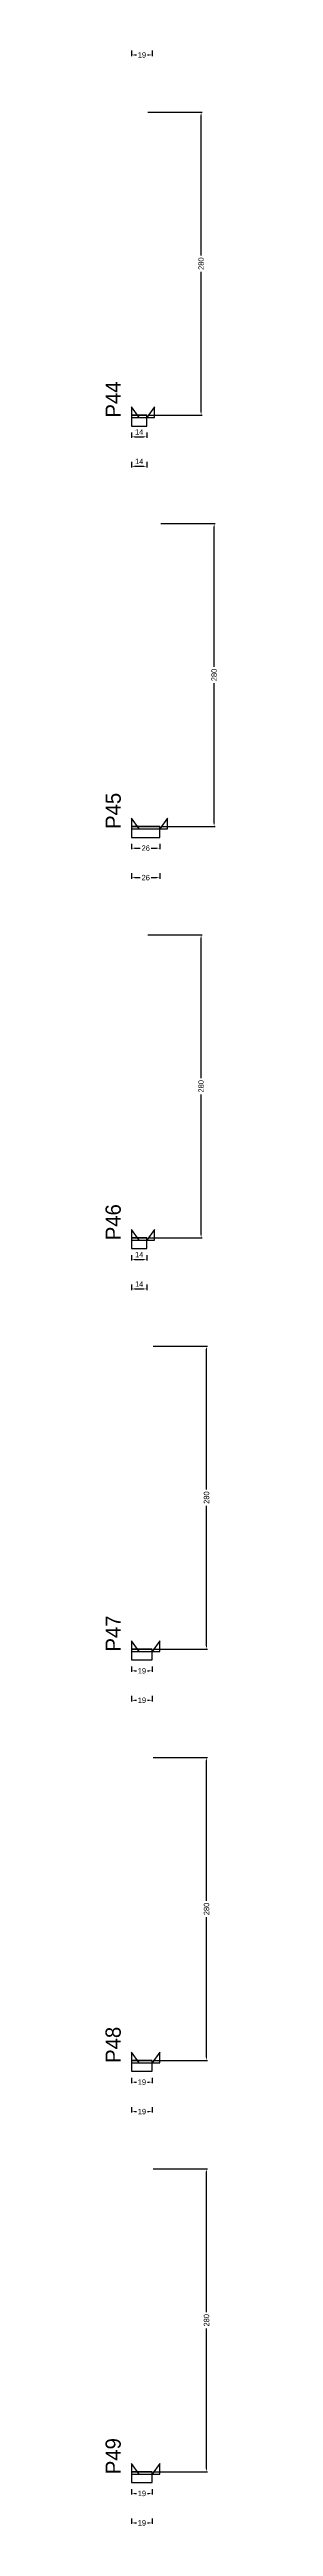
# Model space of a CAD drawing. Header units: centimetres. Extents: x -10500 to 4105, y -36866 to 295.
# Drawn here: x 3976 to 4079, y -18288 to -16000 of the extents above; entities that cross this region are included whole.
import ezdxf

# ---------------------------------------------------------------- set-up
doc = ezdxf.new("R2010")
doc.units = ezdxf.units.CM
for name, color, linetype in [('NOMENCLATURA', 7, 'Continuous'), ('SARR_2.2x10', 60, 'Continuous'), ('SARR_2.2x7', 40, 'Continuous')]:
    doc.layers.add(name, color=color, linetype=linetype)
doc.dimstyles.new('PAINEL-NOVA', dxfattribs={"dimtxt": 5, "dimasz": 3, "dimexe": 1, "dimexo": 1, "dimgap": 1, "dimtad": 1, "dimcen": 2.5, "dimazin": 3, "dimtfac": 1, "dimtmove": 0, "dimatfit": 3})

# ---------------------------------------------------------------- blocks, each defined once
blk = doc.blocks.new('_CLOSEDFILLED')
at = {"color": 0, "linetype": 'BYBLOCK'}
blk.add_solid([(-1, 0.16), (0, 0), (-1, -0.16)], dxfattribs=at)
blk = doc.blocks.new('*D1118')
for p, q in [((4000, -16001), (4000, -16006)), ((4003, -16005), (4004.5, -16005)), ((4014.5, -16005), (4016, -16005)), ((4019, -16001), (4019, -16006))]:
    blk.add_line(p, q)
at = {"layer": 'Defpoints'}
for p in [(4000, -16000), (4000, -16005), (4019, -16000)]:
    blk.add_point(p, dxfattribs=at)
at = {"layer": 'SARR_2.2x10', "xscale": 3, "yscale": 3, "rotation": 180}
blk.add_blockref('_CLOSEDFILLED', (4000, -16005), dxfattribs=at)
at = {"layer": 'SARR_2.2x10', "xscale": 3, "yscale": 3}
blk.add_blockref('_CLOSEDFILLED', (4019, -16005), dxfattribs=at)
at = {"layer": 'SARR_2.2x10', "insert": (4009.5, -16005), "char_height": 5, "attachment_point": 5}
blk.add_mtext('19', dxfattribs=at)
blk = doc.blocks.new('*D1139')
for p, q in [((4000, -16353.8), (4000, -16358.8)), ((4003, -16357.8), (4011, -16357.8)), ((4014, -16353.8), (4014, -16358.8))]:
    blk.add_line(p, q)
at = {"layer": 'Defpoints'}
for p in [(4000, -16352.8), (4000, -16357.8), (4014, -16352.8)]:
    blk.add_point(p, dxfattribs=at)
at = {"layer": 'SARR_2.2x10', "xscale": 3, "yscale": 3, "rotation": 180}
blk.add_blockref('_CLOSEDFILLED', (4000, -16357.8), dxfattribs=at)
at = {"layer": 'SARR_2.2x10', "xscale": 3, "yscale": 3}
blk.add_blockref('_CLOSEDFILLED', (4014, -16357.8), dxfattribs=at)
at = {"layer": 'SARR_2.2x10', "insert": (4007, -16353.3), "char_height": 5, "attachment_point": 5}
blk.add_mtext('14', dxfattribs=at)
blk = doc.blocks.new('*D1140')
for p, q in [((4015, -16057.8), (4065, -16057.8)), ((4064, -16190.3), (4064, -16060.8)), ((4064, -16334.8), (4064, -16205.3)), ((4015, -16337.8), (4065, -16337.8))]:
    blk.add_line(p, q)
at = {"layer": 'Defpoints'}
for p in [(4014, -16057.8), (4014, -16337.8), (4064, -16337.8)]:
    blk.add_point(p, dxfattribs=at)
at = {"layer": 'SARR_2.2x10', "xscale": 3, "yscale": 3}
for p, rotation in [((4064, -16057.8), 90), ((4064, -16337.8), 270)]:
    blk.add_blockref('_CLOSEDFILLED', p, dxfattribs=dict(at, rotation=rotation))
at = {"layer": 'SARR_2.2x10', "insert": (4064, -16197.8), "char_height": 5, "attachment_point": 5, "rotation": 90}
blk.add_mtext('280', dxfattribs=at)
blk = doc.blocks.new('*D1141')
for p, q in [((4015, -16057.8), (4065, -16057.8)), ((4064, -16190.3), (4064, -16060.8)), ((4064, -16334.8), (4064, -16205.3)), ((4015, -16337.8), (4065, -16337.8))]:
    blk.add_line(p, q)
at = {"layer": 'Defpoints'}
for p in [(4014, -16057.8), (4014, -16337.8), (4064, -16337.8)]:
    blk.add_point(p, dxfattribs=at)
at = {"layer": 'SARR_2.2x10', "xscale": 3, "yscale": 3}
for p, rotation in [((4064, -16057.8), 90), ((4064, -16337.8), 270)]:
    blk.add_blockref('_CLOSEDFILLED', p, dxfattribs=dict(at, rotation=rotation))
at = {"layer": 'SARR_2.2x10', "insert": (4064, -16197.8), "char_height": 5, "attachment_point": 5, "rotation": 90}
blk.add_mtext('280', dxfattribs=at)
blk = doc.blocks.new('*D1142')
for p, q in [((4015, -16057.8), (4065, -16057.8)), ((4064, -16190.3), (4064, -16060.8)), ((4064, -16334.8), (4064, -16205.3)), ((4015, -16337.8), (4065, -16337.8))]:
    blk.add_line(p, q)
at = {"layer": 'Defpoints'}
for p in [(4014, -16057.8), (4014, -16337.8), (4064, -16337.8)]:
    blk.add_point(p, dxfattribs=at)
at = {"layer": 'SARR_2.2x10', "xscale": 3, "yscale": 3}
for p, rotation in [((4064, -16057.8), 90), ((4064, -16337.8), 270)]:
    blk.add_blockref('_CLOSEDFILLED', p, dxfattribs=dict(at, rotation=rotation))
at = {"layer": 'SARR_2.2x10', "insert": (4064, -16197.8), "char_height": 5, "attachment_point": 5, "rotation": 90}
blk.add_mtext('280', dxfattribs=at)
blk = doc.blocks.new('*D1143')
for p, q in [((4015, -16057.8), (4065, -16057.8)), ((4064, -16190.3), (4064, -16060.8)), ((4064, -16334.8), (4064, -16205.3)), ((4015, -16337.8), (4065, -16337.8))]:
    blk.add_line(p, q)
at = {"layer": 'Defpoints'}
for p in [(4014, -16057.8), (4014, -16337.8), (4064, -16337.8)]:
    blk.add_point(p, dxfattribs=at)
at = {"layer": 'SARR_2.2x10', "xscale": 3, "yscale": 3}
for p, rotation in [((4064, -16057.8), 90), ((4064, -16337.8), 270)]:
    blk.add_blockref('_CLOSEDFILLED', p, dxfattribs=dict(at, rotation=rotation))
at = {"layer": 'SARR_2.2x10', "insert": (4064, -16197.8), "char_height": 5, "attachment_point": 5, "rotation": 90}
blk.add_mtext('280', dxfattribs=at)
blk = doc.blocks.new('*D1144')
for p, q in [((4000, -16381), (4000, -16386)), ((4014, -16381), (4014, -16386)), ((4003, -16385), (4011, -16385))]:
    blk.add_line(p, q)
at = {"layer": 'Defpoints'}
for p in [(4000, -16380), (4014, -16380), (4000, -16385)]:
    blk.add_point(p, dxfattribs=at)
at = {"layer": 'SARR_2.2x10', "xscale": 3, "yscale": 3, "rotation": 180}
blk.add_blockref('_CLOSEDFILLED', (4000, -16385), dxfattribs=at)
at = {"layer": 'SARR_2.2x10', "xscale": 3, "yscale": 3}
blk.add_blockref('_CLOSEDFILLED', (4014, -16385), dxfattribs=at)
at = {"layer": 'SARR_2.2x10', "insert": (4007, -16380.5), "char_height": 5, "attachment_point": 5}
blk.add_mtext('14', dxfattribs=at)
blk = doc.blocks.new('GRA-E')
at = {"layer": 'SARR_2.2x7'}
blk.add_lwpolyline([(0, 0), (7, 0), (0, 10)], close=True, dxfattribs=at)
blk = doc.blocks.new('GRA-D')
at = {"layer": 'SARR_2.2x7'}
blk.add_lwpolyline([(0, 0), (7, 0), (7, 10)], close=True, dxfattribs=at)
blk = doc.blocks.new('*D1165')
for p, q in [((4000, -16733.8), (4000, -16738.8)), ((4003, -16737.8), (4008, -16737.8)), ((4018, -16737.8), (4023, -16737.8)), ((4026, -16733.8), (4026, -16738.8))]:
    blk.add_line(p, q)
at = {"layer": 'Defpoints'}
for p in [(4000, -16732.8), (4000, -16737.8), (4026, -16732.8)]:
    blk.add_point(p, dxfattribs=at)
at = {"layer": 'SARR_2.2x10', "xscale": 3, "yscale": 3, "rotation": 180}
blk.add_blockref('_CLOSEDFILLED', (4000, -16737.8), dxfattribs=at)
at = {"layer": 'SARR_2.2x10', "xscale": 3, "yscale": 3}
blk.add_blockref('_CLOSEDFILLED', (4026, -16737.8), dxfattribs=at)
at = {"layer": 'SARR_2.2x10', "insert": (4013, -16737.8), "char_height": 5, "attachment_point": 5}
blk.add_mtext('26', dxfattribs=at)
blk = doc.blocks.new('*D1166')
for p, q in [((4027, -16437.8), (4077, -16437.8)), ((4076, -16570.3), (4076, -16440.8)), ((4076, -16714.8), (4076, -16585.3)), ((4027, -16717.8), (4077, -16717.8))]:
    blk.add_line(p, q)
at = {"layer": 'Defpoints'}
for p in [(4026, -16437.8), (4026, -16717.8), (4076, -16717.8)]:
    blk.add_point(p, dxfattribs=at)
at = {"layer": 'SARR_2.2x10', "xscale": 3, "yscale": 3}
for p, rotation in [((4076, -16437.8), 90), ((4076, -16717.8), 270)]:
    blk.add_blockref('_CLOSEDFILLED', p, dxfattribs=dict(at, rotation=rotation))
at = {"layer": 'SARR_2.2x10', "insert": (4076, -16577.8), "char_height": 5, "attachment_point": 5, "rotation": 90}
blk.add_mtext('280', dxfattribs=at)
blk = doc.blocks.new('*D1167')
for p, q in [((4027, -16437.8), (4077, -16437.8)), ((4076, -16570.3), (4076, -16440.8)), ((4076, -16714.8), (4076, -16585.3)), ((4027, -16717.8), (4077, -16717.8))]:
    blk.add_line(p, q)
at = {"layer": 'Defpoints'}
for p in [(4026, -16437.8), (4026, -16717.8), (4076, -16717.8)]:
    blk.add_point(p, dxfattribs=at)
at = {"layer": 'SARR_2.2x10', "xscale": 3, "yscale": 3}
for p, rotation in [((4076, -16437.8), 90), ((4076, -16717.8), 270)]:
    blk.add_blockref('_CLOSEDFILLED', p, dxfattribs=dict(at, rotation=rotation))
at = {"layer": 'SARR_2.2x10', "insert": (4076, -16577.8), "char_height": 5, "attachment_point": 5, "rotation": 90}
blk.add_mtext('280', dxfattribs=at)
blk = doc.blocks.new('*D1168')
for p, q in [((4027, -16437.8), (4077, -16437.8)), ((4076, -16570.3), (4076, -16440.8)), ((4076, -16714.8), (4076, -16585.3)), ((4027, -16717.8), (4077, -16717.8))]:
    blk.add_line(p, q)
at = {"layer": 'Defpoints'}
for p in [(4026, -16437.8), (4026, -16717.8), (4076, -16717.8)]:
    blk.add_point(p, dxfattribs=at)
at = {"layer": 'SARR_2.2x10', "xscale": 3, "yscale": 3}
for p, rotation in [((4076, -16437.8), 90), ((4076, -16717.8), 270)]:
    blk.add_blockref('_CLOSEDFILLED', p, dxfattribs=dict(at, rotation=rotation))
at = {"layer": 'SARR_2.2x10', "insert": (4076, -16577.8), "char_height": 5, "attachment_point": 5, "rotation": 90}
blk.add_mtext('280', dxfattribs=at)
blk = doc.blocks.new('*D1169')
for p, q in [((4027, -16437.8), (4077, -16437.8)), ((4076, -16570.3), (4076, -16440.8)), ((4076, -16714.8), (4076, -16585.3)), ((4027, -16717.8), (4077, -16717.8))]:
    blk.add_line(p, q)
at = {"layer": 'Defpoints'}
for p in [(4026, -16437.8), (4026, -16717.8), (4076, -16717.8)]:
    blk.add_point(p, dxfattribs=at)
at = {"layer": 'SARR_2.2x10', "xscale": 3, "yscale": 3}
for p, rotation in [((4076, -16437.8), 90), ((4076, -16717.8), 270)]:
    blk.add_blockref('_CLOSEDFILLED', p, dxfattribs=dict(at, rotation=rotation))
at = {"layer": 'SARR_2.2x10', "insert": (4076, -16577.8), "char_height": 5, "attachment_point": 5, "rotation": 90}
blk.add_mtext('280', dxfattribs=at)
blk = doc.blocks.new('*D1170')
for p, q in [((4000, -16761), (4000, -16766)), ((4003, -16765), (4008, -16765)), ((4018, -16765), (4023, -16765)), ((4026, -16761), (4026, -16766))]:
    blk.add_line(p, q)
at = {"layer": 'Defpoints'}
for p in [(4000, -16760), (4000, -16765), (4026, -16760)]:
    blk.add_point(p, dxfattribs=at)
at = {"layer": 'SARR_2.2x10', "xscale": 3, "yscale": 3, "rotation": 180}
blk.add_blockref('_CLOSEDFILLED', (4000, -16765), dxfattribs=at)
at = {"layer": 'SARR_2.2x10', "xscale": 3, "yscale": 3}
blk.add_blockref('_CLOSEDFILLED', (4026, -16765), dxfattribs=at)
at = {"layer": 'SARR_2.2x10', "insert": (4013, -16765), "char_height": 5, "attachment_point": 5}
blk.add_mtext('26', dxfattribs=at)
blk = doc.blocks.new('*D1191')
for p, q in [((4000, -17113.8), (4000, -17118.8)), ((4014, -17113.8), (4014, -17118.8)), ((4003, -17117.8), (4011, -17117.8))]:
    blk.add_line(p, q)
at = {"layer": 'Defpoints'}
for p in [(4000, -17112.8), (4014, -17112.8), (4000, -17117.8)]:
    blk.add_point(p, dxfattribs=at)
at = {"layer": 'SARR_2.2x10', "xscale": 3, "yscale": 3, "rotation": 180}
blk.add_blockref('_CLOSEDFILLED', (4000, -17117.8), dxfattribs=at)
at = {"layer": 'SARR_2.2x10', "xscale": 3, "yscale": 3}
blk.add_blockref('_CLOSEDFILLED', (4014, -17117.8), dxfattribs=at)
at = {"layer": 'SARR_2.2x10', "insert": (4007, -17113.3), "char_height": 5, "attachment_point": 5}
blk.add_mtext('14', dxfattribs=at)
blk = doc.blocks.new('*D1192')
for p, q in [((4015, -16817.8), (4065, -16817.8)), ((4064, -16950.3), (4064, -16820.8)), ((4064, -17094.8), (4064, -16965.3)), ((4015, -17097.8), (4065, -17097.8))]:
    blk.add_line(p, q)
at = {"layer": 'Defpoints'}
for p in [(4014, -16817.8), (4014, -17097.8), (4064, -17097.8)]:
    blk.add_point(p, dxfattribs=at)
at = {"layer": 'SARR_2.2x10', "xscale": 3, "yscale": 3}
for p, rotation in [((4064, -16817.8), 90), ((4064, -17097.8), 270)]:
    blk.add_blockref('_CLOSEDFILLED', p, dxfattribs=dict(at, rotation=rotation))
at = {"layer": 'SARR_2.2x10', "insert": (4064, -16957.8), "char_height": 5, "attachment_point": 5, "rotation": 90}
blk.add_mtext('280', dxfattribs=at)
blk = doc.blocks.new('*D1193')
for p, q in [((4015, -16817.8), (4065, -16817.8)), ((4064, -16950.3), (4064, -16820.8)), ((4064, -17094.8), (4064, -16965.3)), ((4015, -17097.8), (4065, -17097.8))]:
    blk.add_line(p, q)
at = {"layer": 'Defpoints'}
for p in [(4014, -16817.8), (4014, -17097.8), (4064, -17097.8)]:
    blk.add_point(p, dxfattribs=at)
at = {"layer": 'SARR_2.2x10', "xscale": 3, "yscale": 3}
for p, rotation in [((4064, -16817.8), 90), ((4064, -17097.8), 270)]:
    blk.add_blockref('_CLOSEDFILLED', p, dxfattribs=dict(at, rotation=rotation))
at = {"layer": 'SARR_2.2x10', "insert": (4064, -16957.8), "char_height": 5, "attachment_point": 5, "rotation": 90}
blk.add_mtext('280', dxfattribs=at)
blk = doc.blocks.new('*D1194')
for p, q in [((4015, -16817.8), (4065, -16817.8)), ((4064, -16950.3), (4064, -16820.8)), ((4064, -17094.8), (4064, -16965.3)), ((4015, -17097.8), (4065, -17097.8))]:
    blk.add_line(p, q)
at = {"layer": 'Defpoints'}
for p in [(4014, -16817.8), (4014, -17097.8), (4064, -17097.8)]:
    blk.add_point(p, dxfattribs=at)
at = {"layer": 'SARR_2.2x10', "xscale": 3, "yscale": 3}
for p, rotation in [((4064, -16817.8), 90), ((4064, -17097.8), 270)]:
    blk.add_blockref('_CLOSEDFILLED', p, dxfattribs=dict(at, rotation=rotation))
at = {"layer": 'SARR_2.2x10', "insert": (4064, -16957.8), "char_height": 5, "attachment_point": 5, "rotation": 90}
blk.add_mtext('280', dxfattribs=at)
blk = doc.blocks.new('*D1195')
for p, q in [((4015, -16817.8), (4065, -16817.8)), ((4064, -16950.3), (4064, -16820.8)), ((4064, -17094.8), (4064, -16965.3)), ((4015, -17097.8), (4065, -17097.8))]:
    blk.add_line(p, q)
at = {"layer": 'Defpoints'}
for p in [(4014, -16817.8), (4014, -17097.8), (4064, -17097.8)]:
    blk.add_point(p, dxfattribs=at)
at = {"layer": 'SARR_2.2x10', "xscale": 3, "yscale": 3}
for p, rotation in [((4064, -16817.8), 90), ((4064, -17097.8), 270)]:
    blk.add_blockref('_CLOSEDFILLED', p, dxfattribs=dict(at, rotation=rotation))
at = {"layer": 'SARR_2.2x10', "insert": (4064, -16957.8), "char_height": 5, "attachment_point": 5, "rotation": 90}
blk.add_mtext('280', dxfattribs=at)
blk = doc.blocks.new('*D1196')
for p, q in [((4000, -17141), (4000, -17146)), ((4003, -17145), (4011, -17145)), ((4014, -17141), (4014, -17146))]:
    blk.add_line(p, q)
at = {"layer": 'Defpoints'}
for p in [(4000, -17140), (4000, -17145), (4014, -17140)]:
    blk.add_point(p, dxfattribs=at)
at = {"layer": 'SARR_2.2x10', "xscale": 3, "yscale": 3, "rotation": 180}
blk.add_blockref('_CLOSEDFILLED', (4000, -17145), dxfattribs=at)
at = {"layer": 'SARR_2.2x10', "xscale": 3, "yscale": 3}
blk.add_blockref('_CLOSEDFILLED', (4014, -17145), dxfattribs=at)
at = {"layer": 'SARR_2.2x10', "insert": (4007, -17140.5), "char_height": 5, "attachment_point": 5}
blk.add_mtext('14', dxfattribs=at)
blk = doc.blocks.new('*D1217')
for p, q in [((4000, -17493.8), (4000, -17498.8)), ((4003, -17497.8), (4004.5, -17497.8)), ((4014.5, -17497.8), (4016, -17497.8)), ((4019, -17493.8), (4019, -17498.8))]:
    blk.add_line(p, q)
at = {"layer": 'Defpoints'}
for p in [(4000, -17492.8), (4000, -17497.8), (4019, -17492.8)]:
    blk.add_point(p, dxfattribs=at)
at = {"layer": 'SARR_2.2x10', "xscale": 3, "yscale": 3, "rotation": 180}
blk.add_blockref('_CLOSEDFILLED', (4000, -17497.8), dxfattribs=at)
at = {"layer": 'SARR_2.2x10', "xscale": 3, "yscale": 3}
blk.add_blockref('_CLOSEDFILLED', (4019, -17497.8), dxfattribs=at)
at = {"layer": 'SARR_2.2x10', "insert": (4009.5, -17497.8), "char_height": 5, "attachment_point": 5}
blk.add_mtext('19', dxfattribs=at)
blk = doc.blocks.new('*D1218')
for p, q in [((4020, -17197.8), (4070, -17197.8)), ((4069, -17330.3), (4069, -17200.8)), ((4069, -17474.8), (4069, -17345.3)), ((4020, -17477.8), (4070, -17477.8))]:
    blk.add_line(p, q)
at = {"layer": 'Defpoints'}
for p in [(4019, -17197.8), (4019, -17477.8), (4069, -17477.8)]:
    blk.add_point(p, dxfattribs=at)
at = {"layer": 'SARR_2.2x10', "xscale": 3, "yscale": 3}
for p, rotation in [((4069, -17197.8), 90), ((4069, -17477.8), 270)]:
    blk.add_blockref('_CLOSEDFILLED', p, dxfattribs=dict(at, rotation=rotation))
at = {"layer": 'SARR_2.2x10', "insert": (4069, -17337.8), "char_height": 5, "attachment_point": 5, "rotation": 90}
blk.add_mtext('280', dxfattribs=at)
blk = doc.blocks.new('*D1219')
for p, q in [((4020, -17197.8), (4070, -17197.8)), ((4069, -17330.3), (4069, -17200.8)), ((4069, -17474.8), (4069, -17345.3)), ((4020, -17477.8), (4070, -17477.8))]:
    blk.add_line(p, q)
at = {"layer": 'Defpoints'}
for p in [(4019, -17197.8), (4019, -17477.8), (4069, -17477.8)]:
    blk.add_point(p, dxfattribs=at)
at = {"layer": 'SARR_2.2x10', "xscale": 3, "yscale": 3}
for p, rotation in [((4069, -17197.8), 90), ((4069, -17477.8), 270)]:
    blk.add_blockref('_CLOSEDFILLED', p, dxfattribs=dict(at, rotation=rotation))
at = {"layer": 'SARR_2.2x10', "insert": (4069, -17337.8), "char_height": 5, "attachment_point": 5, "rotation": 90}
blk.add_mtext('280', dxfattribs=at)
blk = doc.blocks.new('*D1220')
for p, q in [((4020, -17197.8), (4070, -17197.8)), ((4069, -17330.3), (4069, -17200.8)), ((4069, -17474.8), (4069, -17345.3)), ((4020, -17477.8), (4070, -17477.8))]:
    blk.add_line(p, q)
at = {"layer": 'Defpoints'}
for p in [(4019, -17197.8), (4019, -17477.8), (4069, -17477.8)]:
    blk.add_point(p, dxfattribs=at)
at = {"layer": 'SARR_2.2x10', "xscale": 3, "yscale": 3}
for p, rotation in [((4069, -17197.8), 90), ((4069, -17477.8), 270)]:
    blk.add_blockref('_CLOSEDFILLED', p, dxfattribs=dict(at, rotation=rotation))
at = {"layer": 'SARR_2.2x10', "insert": (4069, -17337.8), "char_height": 5, "attachment_point": 5, "rotation": 90}
blk.add_mtext('280', dxfattribs=at)
blk = doc.blocks.new('*D1221')
for p, q in [((4020, -17197.8), (4070, -17197.8)), ((4069, -17330.3), (4069, -17200.8)), ((4069, -17474.8), (4069, -17345.3)), ((4020, -17477.8), (4070, -17477.8))]:
    blk.add_line(p, q)
at = {"layer": 'Defpoints'}
for p in [(4019, -17197.8), (4019, -17477.8), (4069, -17477.8)]:
    blk.add_point(p, dxfattribs=at)
at = {"layer": 'SARR_2.2x10', "xscale": 3, "yscale": 3}
for p, rotation in [((4069, -17197.8), 90), ((4069, -17477.8), 270)]:
    blk.add_blockref('_CLOSEDFILLED', p, dxfattribs=dict(at, rotation=rotation))
at = {"layer": 'SARR_2.2x10', "insert": (4069, -17337.8), "char_height": 5, "attachment_point": 5, "rotation": 90}
blk.add_mtext('280', dxfattribs=at)
blk = doc.blocks.new('*D1222')
for p, q in [((4000, -17521), (4000, -17526)), ((4003, -17525), (4004.5, -17525)), ((4014.5, -17525), (4016, -17525)), ((4019, -17521), (4019, -17526))]:
    blk.add_line(p, q)
at = {"layer": 'Defpoints'}
for p in [(4000, -17520), (4000, -17525), (4019, -17520)]:
    blk.add_point(p, dxfattribs=at)
at = {"layer": 'SARR_2.2x10', "xscale": 3, "yscale": 3, "rotation": 180}
blk.add_blockref('_CLOSEDFILLED', (4000, -17525), dxfattribs=at)
at = {"layer": 'SARR_2.2x10', "xscale": 3, "yscale": 3}
blk.add_blockref('_CLOSEDFILLED', (4019, -17525), dxfattribs=at)
at = {"layer": 'SARR_2.2x10', "insert": (4009.5, -17525), "char_height": 5, "attachment_point": 5}
blk.add_mtext('19', dxfattribs=at)
blk = doc.blocks.new('*D1243')
for p, q in [((4000, -17873.8), (4000, -17878.8)), ((4003, -17877.8), (4004.5, -17877.8)), ((4014.5, -17877.8), (4016, -17877.8)), ((4019, -17873.8), (4019, -17878.8))]:
    blk.add_line(p, q)
at = {"layer": 'Defpoints'}
for p in [(4000, -17872.8), (4000, -17877.8), (4019, -17872.8)]:
    blk.add_point(p, dxfattribs=at)
at = {"layer": 'SARR_2.2x10', "xscale": 3, "yscale": 3, "rotation": 180}
blk.add_blockref('_CLOSEDFILLED', (4000, -17877.8), dxfattribs=at)
at = {"layer": 'SARR_2.2x10', "xscale": 3, "yscale": 3}
blk.add_blockref('_CLOSEDFILLED', (4019, -17877.8), dxfattribs=at)
at = {"layer": 'SARR_2.2x10', "insert": (4009.5, -17877.8), "char_height": 5, "attachment_point": 5}
blk.add_mtext('19', dxfattribs=at)
blk = doc.blocks.new('*D1244')
for p, q in [((4020, -17577.8), (4070, -17577.8)), ((4069, -17710.3), (4069, -17580.8)), ((4069, -17854.8), (4069, -17725.3)), ((4020, -17857.8), (4070, -17857.8))]:
    blk.add_line(p, q)
at = {"layer": 'Defpoints'}
for p in [(4019, -17577.8), (4019, -17857.8), (4069, -17857.8)]:
    blk.add_point(p, dxfattribs=at)
at = {"layer": 'SARR_2.2x10', "xscale": 3, "yscale": 3}
for p, rotation in [((4069, -17577.8), 90), ((4069, -17857.8), 270)]:
    blk.add_blockref('_CLOSEDFILLED', p, dxfattribs=dict(at, rotation=rotation))
at = {"layer": 'SARR_2.2x10', "insert": (4069, -17717.8), "char_height": 5, "attachment_point": 5, "rotation": 90}
blk.add_mtext('280', dxfattribs=at)
blk = doc.blocks.new('*D1245')
for p, q in [((4020, -17577.8), (4070, -17577.8)), ((4069, -17710.3), (4069, -17580.8)), ((4069, -17854.8), (4069, -17725.3)), ((4020, -17857.8), (4070, -17857.8))]:
    blk.add_line(p, q)
at = {"layer": 'Defpoints'}
for p in [(4019, -17577.8), (4019, -17857.8), (4069, -17857.8)]:
    blk.add_point(p, dxfattribs=at)
at = {"layer": 'SARR_2.2x10', "xscale": 3, "yscale": 3}
for p, rotation in [((4069, -17577.8), 90), ((4069, -17857.8), 270)]:
    blk.add_blockref('_CLOSEDFILLED', p, dxfattribs=dict(at, rotation=rotation))
at = {"layer": 'SARR_2.2x10', "insert": (4069, -17717.8), "char_height": 5, "attachment_point": 5, "rotation": 90}
blk.add_mtext('280', dxfattribs=at)
blk = doc.blocks.new('*D1246')
for p, q in [((4020, -17577.8), (4070, -17577.8)), ((4069, -17710.3), (4069, -17580.8)), ((4069, -17854.8), (4069, -17725.3)), ((4020, -17857.8), (4070, -17857.8))]:
    blk.add_line(p, q)
at = {"layer": 'Defpoints'}
for p in [(4019, -17577.8), (4019, -17857.8), (4069, -17857.8)]:
    blk.add_point(p, dxfattribs=at)
at = {"layer": 'SARR_2.2x10', "xscale": 3, "yscale": 3}
for p, rotation in [((4069, -17577.8), 90), ((4069, -17857.8), 270)]:
    blk.add_blockref('_CLOSEDFILLED', p, dxfattribs=dict(at, rotation=rotation))
at = {"layer": 'SARR_2.2x10', "insert": (4069, -17717.8), "char_height": 5, "attachment_point": 5, "rotation": 90}
blk.add_mtext('280', dxfattribs=at)
blk = doc.blocks.new('*D1247')
for p, q in [((4020, -17577.8), (4070, -17577.8)), ((4069, -17710.3), (4069, -17580.8)), ((4069, -17854.8), (4069, -17725.3)), ((4020, -17857.8), (4070, -17857.8))]:
    blk.add_line(p, q)
at = {"layer": 'Defpoints'}
for p in [(4019, -17577.8), (4019, -17857.8), (4069, -17857.8)]:
    blk.add_point(p, dxfattribs=at)
at = {"layer": 'SARR_2.2x10', "xscale": 3, "yscale": 3}
for p, rotation in [((4069, -17577.8), 90), ((4069, -17857.8), 270)]:
    blk.add_blockref('_CLOSEDFILLED', p, dxfattribs=dict(at, rotation=rotation))
at = {"layer": 'SARR_2.2x10', "insert": (4069, -17717.8), "char_height": 5, "attachment_point": 5, "rotation": 90}
blk.add_mtext('280', dxfattribs=at)
blk = doc.blocks.new('*D1248')
for p, q in [((4000, -17901), (4000, -17906)), ((4003, -17905), (4004.5, -17905)), ((4014.5, -17905), (4016, -17905)), ((4019, -17901), (4019, -17906))]:
    blk.add_line(p, q)
at = {"layer": 'Defpoints'}
for p in [(4000, -17900), (4000, -17905), (4019, -17900)]:
    blk.add_point(p, dxfattribs=at)
at = {"layer": 'SARR_2.2x10', "xscale": 3, "yscale": 3, "rotation": 180}
blk.add_blockref('_CLOSEDFILLED', (4000, -17905), dxfattribs=at)
at = {"layer": 'SARR_2.2x10', "xscale": 3, "yscale": 3}
blk.add_blockref('_CLOSEDFILLED', (4019, -17905), dxfattribs=at)
at = {"layer": 'SARR_2.2x10', "insert": (4009.5, -17905), "char_height": 5, "attachment_point": 5}
blk.add_mtext('19', dxfattribs=at)
blk = doc.blocks.new('*D1269')
for p, q in [((4000, -18253.8), (4000, -18258.8)), ((4003, -18257.8), (4004.5, -18257.8)), ((4014.5, -18257.8), (4016, -18257.8)), ((4019, -18253.8), (4019, -18258.8))]:
    blk.add_line(p, q)
at = {"layer": 'Defpoints'}
for p in [(4000, -18252.8), (4000, -18257.8), (4019, -18252.8)]:
    blk.add_point(p, dxfattribs=at)
at = {"layer": 'SARR_2.2x10', "xscale": 3, "yscale": 3, "rotation": 180}
blk.add_blockref('_CLOSEDFILLED', (4000, -18257.8), dxfattribs=at)
at = {"layer": 'SARR_2.2x10', "xscale": 3, "yscale": 3}
blk.add_blockref('_CLOSEDFILLED', (4019, -18257.8), dxfattribs=at)
at = {"layer": 'SARR_2.2x10', "insert": (4009.5, -18257.8), "char_height": 5, "attachment_point": 5}
blk.add_mtext('19', dxfattribs=at)
blk = doc.blocks.new('*D1270')
for p, q in [((4020, -17957.8), (4070, -17957.8)), ((4069, -18090.3), (4069, -17960.8)), ((4069, -18234.8), (4069, -18105.3)), ((4020, -18237.8), (4070, -18237.8))]:
    blk.add_line(p, q)
at = {"layer": 'Defpoints'}
for p in [(4019, -17957.8), (4019, -18237.8), (4069, -18237.8)]:
    blk.add_point(p, dxfattribs=at)
at = {"layer": 'SARR_2.2x10', "xscale": 3, "yscale": 3}
for p, rotation in [((4069, -17957.8), 90), ((4069, -18237.8), 270)]:
    blk.add_blockref('_CLOSEDFILLED', p, dxfattribs=dict(at, rotation=rotation))
at = {"layer": 'SARR_2.2x10', "insert": (4069, -18097.8), "char_height": 5, "attachment_point": 5, "rotation": 90}
blk.add_mtext('280', dxfattribs=at)
blk = doc.blocks.new('*D1271')
for p, q in [((4020, -17957.8), (4070, -17957.8)), ((4069, -18090.3), (4069, -17960.8)), ((4069, -18234.8), (4069, -18105.3)), ((4020, -18237.8), (4070, -18237.8))]:
    blk.add_line(p, q)
at = {"layer": 'Defpoints'}
for p in [(4019, -17957.8), (4019, -18237.8), (4069, -18237.8)]:
    blk.add_point(p, dxfattribs=at)
at = {"layer": 'SARR_2.2x10', "xscale": 3, "yscale": 3}
for p, rotation in [((4069, -17957.8), 90), ((4069, -18237.8), 270)]:
    blk.add_blockref('_CLOSEDFILLED', p, dxfattribs=dict(at, rotation=rotation))
at = {"layer": 'SARR_2.2x10', "insert": (4069, -18097.8), "char_height": 5, "attachment_point": 5, "rotation": 90}
blk.add_mtext('280', dxfattribs=at)
blk = doc.blocks.new('*D1272')
for p, q in [((4020, -17957.8), (4070, -17957.8)), ((4069, -18090.3), (4069, -17960.8)), ((4069, -18234.8), (4069, -18105.3)), ((4020, -18237.8), (4070, -18237.8))]:
    blk.add_line(p, q)
at = {"layer": 'Defpoints'}
for p in [(4019, -17957.8), (4019, -18237.8), (4069, -18237.8)]:
    blk.add_point(p, dxfattribs=at)
at = {"layer": 'SARR_2.2x10', "xscale": 3, "yscale": 3}
for p, rotation in [((4069, -17957.8), 90), ((4069, -18237.8), 270)]:
    blk.add_blockref('_CLOSEDFILLED', p, dxfattribs=dict(at, rotation=rotation))
at = {"layer": 'SARR_2.2x10', "insert": (4069, -18097.8), "char_height": 5, "attachment_point": 5, "rotation": 90}
blk.add_mtext('280', dxfattribs=at)
blk = doc.blocks.new('*D1273')
for p, q in [((4020, -17957.8), (4070, -17957.8)), ((4069, -18090.3), (4069, -17960.8)), ((4069, -18234.8), (4069, -18105.3)), ((4020, -18237.8), (4070, -18237.8))]:
    blk.add_line(p, q)
at = {"layer": 'Defpoints'}
for p in [(4019, -17957.8), (4019, -18237.8), (4069, -18237.8)]:
    blk.add_point(p, dxfattribs=at)
at = {"layer": 'SARR_2.2x10', "xscale": 3, "yscale": 3}
for p, rotation in [((4069, -17957.8), 90), ((4069, -18237.8), 270)]:
    blk.add_blockref('_CLOSEDFILLED', p, dxfattribs=dict(at, rotation=rotation))
at = {"layer": 'SARR_2.2x10', "insert": (4069, -18097.8), "char_height": 5, "attachment_point": 5, "rotation": 90}
blk.add_mtext('280', dxfattribs=at)
blk = doc.blocks.new('*D1274')
for p, q in [((4000, -18281), (4000, -18286)), ((4019, -18281), (4019, -18286)), ((4003, -18285), (4004.5, -18285)), ((4014.5, -18285), (4016, -18285))]:
    blk.add_line(p, q)
at = {"layer": 'Defpoints'}
for p in [(4000, -18280), (4019, -18280), (4000, -18285)]:
    blk.add_point(p, dxfattribs=at)
at = {"layer": 'SARR_2.2x10', "xscale": 3, "yscale": 3, "rotation": 180}
blk.add_blockref('_CLOSEDFILLED', (4000, -18285), dxfattribs=at)
at = {"layer": 'SARR_2.2x10', "xscale": 3, "yscale": 3}
blk.add_blockref('_CLOSEDFILLED', (4019, -18285), dxfattribs=at)
at = {"layer": 'SARR_2.2x10', "insert": (4009.5, -18285), "char_height": 5, "attachment_point": 5}
blk.add_mtext('19', dxfattribs=at)

msp = doc.modelspace()

# ---------------------------------------------------------------- linework, layer by layer
at = {"layer": 'SARR_2.2x10'}
for p, q in [((4014, -16337.8), (4000, -16337.8)), ((4000, -16337.8), (4000, -16347.8)), ((4014, -16347.8), (4014, -16337.8)), ((4000, -16347.8), (4014, -16347.8)), ((4026, -16717.8), (4000, -16717.8)), ((4000, -16717.8), (4000, -16727.8)), ((4026, -16727.8), (4026, -16717.8)), ((4000, -16727.8), (4026, -16727.8)), ((4014, -17097.8), (4000, -17097.8)), ((4000, -17097.8), (4000, -17107.8)), ((4000, -17107.8), (4014, -17107.8)), ((4014, -17107.8), (4014, -17097.8)), ((4019, -17477.8), (4000, -17477.8)), ((4000, -17477.8), (4000, -17487.8)), ((4019, -17487.8), (4019, -17477.8)), ((4000, -17487.8), (4019, -17487.8)), ((4019, -17857.8), (4000, -17857.8)), ((4000, -17857.8), (4000, -17867.8)), ((4000, -17867.8), (4019, -17867.8)), ((4019, -17867.8), (4019, -17857.8)), ((4019, -18237.8), (4000, -18237.8)), ((4000, -18237.8), (4000, -18247.8)), ((4000, -18247.8), (4019, -18247.8)), ((4019, -18247.8), (4019, -18237.8))]:
    msp.add_line(p, q, dxfattribs=at)
at = {"layer": 'SARR_2.2x7'}
for p, q in [((4014, -16337.8), (4000, -16337.8)), ((4000, -16337.8), (4000, -16340)), ((4000, -16337.8), (4007, -16337.8)), ((4000, -16337.8), (4007, -16337.8)), ((4000, -16337.8), (4007, -16337.8)), ((4000, -16337.8), (4007, -16337.8)), ((4007, -16337.8), (4014, -16337.8)), ((4007, -16337.8), (4014, -16337.8)), ((4007, -16337.8), (4014, -16337.8)), ((4007, -16337.8), (4014, -16337.8)), ((4014, -16340), (4014, -16337.8)), ((4000, -16340), (4014, -16340)), ((4026, -16717.8), (4000, -16717.8)), ((4000, -16717.8), (4000, -16720)), ((4000, -16717.8), (4007, -16717.8)), ((4000, -16717.8), (4007, -16717.8)), ((4000, -16717.8), (4007, -16717.8)), ((4000, -16717.8), (4007, -16717.8)), ((4000, -16720), (4026, -16720)), ((4007, -16717.8), (4026, -16717.8)), ((4007, -16717.8), (4026, -16717.8)), ((4007, -16717.8), (4026, -16717.8)), ((4007, -16717.8), (4026, -16717.8)), ((4026, -16720), (4026, -16717.8)), ((4014, -17097.8), (4000, -17097.8)), ((4000, -17097.8), (4000, -17100)), ((4000, -17097.8), (4007, -17097.8)), ((4000, -17097.8), (4007, -17097.8)), ((4000, -17097.8), (4007, -17097.8)), ((4000, -17097.8), (4007, -17097.8)), ((4000, -17100), (4014, -17100)), ((4007, -17097.8), (4014, -17097.8)), ((4007, -17097.8), (4014, -17097.8)), ((4007, -17097.8), (4014, -17097.8)), ((4007, -17097.8), (4014, -17097.8)), ((4014, -17100), (4014, -17097.8)), ((4019, -17477.8), (4000, -17477.8)), ((4000, -17477.8), (4000, -17480)), ((4000, -17477.8), (4007, -17477.8)), ((4000, -17477.8), (4007, -17477.8)), ((4000, -17477.8), (4007, -17477.8)), ((4000, -17477.8), (4007, -17477.8)), ((4000, -17480), (4019, -17480)), ((4007, -17477.8), (4019, -17477.8)), ((4007, -17477.8), (4019, -17477.8)), ((4007, -17477.8), (4019, -17477.8)), ((4007, -17477.8), (4019, -17477.8)), ((4019, -17480), (4019, -17477.8)), ((4019, -17857.8), (4000, -17857.8)), ((4000, -17857.8), (4000, -17860)), ((4000, -17857.8), (4007, -17857.8)), ((4000, -17857.8), (4007, -17857.8)), ((4000, -17857.8), (4007, -17857.8)), ((4000, -17857.8), (4007, -17857.8)), ((4000, -17860), (4019, -17860)), ((4007, -17857.8), (4019, -17857.8)), ((4007, -17857.8), (4019, -17857.8)), ((4007, -17857.8), (4019, -17857.8)), ((4007, -17857.8), (4019, -17857.8)), ((4019, -17860), (4019, -17857.8)), ((4019, -18237.8), (4000, -18237.8)), ((4000, -18237.8), (4000, -18240)), ((4000, -18237.8), (4007, -18237.8)), ((4000, -18237.8), (4007, -18237.8)), ((4000, -18237.8), (4007, -18237.8)), ((4000, -18237.8), (4007, -18237.8)), ((4000, -18240), (4019, -18240)), ((4007, -18237.8), (4019, -18237.8)), ((4007, -18237.8), (4019, -18237.8)), ((4007, -18237.8), (4019, -18237.8)), ((4007, -18237.8), (4019, -18237.8)), ((4019, -18240), (4019, -18237.8))]:
    msp.add_line(p, q, dxfattribs=at)

# ---------------------------------------------------------------- block references
for name, p in [('GRA-E', (4000, -16340)), ('GRA-D', (4014, -16340)), ('GRA-E', (4000, -16720)), ('GRA-D', (4026, -16720)), ('GRA-E', (4000, -17100)), ('GRA-D', (4014, -17100)), ('GRA-E', (4000, -17480)), ('GRA-D', (4019, -17480)), ('GRA-E', (4000, -17860)), ('GRA-D', (4019, -17860)), ('GRA-E', (4000, -18240)), ('GRA-D', (4019, -18240))]:
    msp.add_blockref(name, p, dxfattribs=at)

# ---------------------------------------------------------------- texts
at = {"layer": 'NOMENCLATURA'}
for s, p in [('P44', (3990, -16340)), ('P45', (3990, -16720)), ('P46', (3990, -17100)), ('P47', (3990, -17480)), ('P48', (3990, -17860)), ('P49', (3990, -18240))]:
    msp.add_text(s, height=14, rotation=90, dxfattribs=at).set_placement(p)

# ---------------------------------------------------------------- dimensions: what is measured, and where the dimension line sits
at = {"layer": 'SARR_2.2x10'}
for base, p1, p2, picture, middle in [((4000, -16005), (4000, -16000), (4019, -16000), '*D1118', (4009.5, -16005)), ((4000, -16357.8), (4000, -16352.8), (4014, -16352.8), '*D1139', (4007, -16353.3)), ((4000, -16385), (4000, -16380), (4014, -16380), '*D1144', (4007, -16380.5)), ((4000, -16737.8), (4000, -16732.8), (4026, -16732.8), '*D1165', (4013, -16737.8)), ((4000, -16765), (4000, -16760), (4026, -16760), '*D1170', (4013, -16765)), ((4000, -17117.8), (4000, -17112.8), (4014, -17112.8), '*D1191', (4007, -17113.3)), ((4000, -17145), (4000, -17140), (4014, -17140), '*D1196', (4007, -17140.5)), ((4000, -17497.8), (4000, -17492.8), (4019, -17492.8), '*D1217', (4009.5, -17497.8)), ((4000, -17525), (4000, -17520), (4019, -17520), '*D1222', (4009.5, -17525)), ((4000, -17877.8), (4000, -17872.8), (4019, -17872.8), '*D1243', (4009.5, -17877.8)), ((4000, -17905), (4000, -17900), (4019, -17900), '*D1248', (4009.5, -17905)), ((4000, -18257.8), (4000, -18252.8), (4019, -18252.8), '*D1269', (4009.5, -18257.8)), ((4000, -18285), (4000, -18280), (4019, -18280), '*D1274', (4009.5, -18285))]:
    dim = msp.add_linear_dim(base=base, p1=p1, p2=p2, dimstyle='PAINEL-NOVA', dxfattribs=at)
    dim.commit()
    dim.dimension.update_dxf_attribs({"geometry": picture, "text_midpoint": middle})
for base, p1, p2, picture, middle in [((4064, -16337.8), (4014, -16337.8), (4014, -16057.8), '*D1140', (4064, -16197.8)), ((4064, -16337.8), (4014, -16337.8), (4014, -16057.8), '*D1141', (4064, -16197.8)), ((4064, -16337.8), (4014, -16337.8), (4014, -16057.8), '*D1142', (4064, -16197.8)), ((4064, -16337.8), (4014, -16337.8), (4014, -16057.8), '*D1143', (4064, -16197.8)), ((4076, -16717.8), (4026, -16717.8), (4026, -16437.8), '*D1166', (4076, -16577.8)), ((4076, -16717.8), (4026, -16717.8), (4026, -16437.8), '*D1167', (4076, -16577.8)), ((4076, -16717.8), (4026, -16717.8), (4026, -16437.8), '*D1168', (4076, -16577.8)), ((4076, -16717.8), (4026, -16717.8), (4026, -16437.8), '*D1169', (4076, -16577.8)), ((4064, -17097.8), (4014, -17097.8), (4014, -16817.8), '*D1192', (4064, -16957.8)), ((4064, -17097.8), (4014, -17097.8), (4014, -16817.8), '*D1193', (4064, -16957.8)), ((4064, -17097.8), (4014, -17097.8), (4014, -16817.8), '*D1194', (4064, -16957.8)), ((4064, -17097.8), (4014, -17097.8), (4014, -16817.8), '*D1195', (4064, -16957.8)), ((4069, -17477.8), (4019, -17477.8), (4019, -17197.8), '*D1218', (4069, -17337.8)), ((4069, -17477.8), (4019, -17477.8), (4019, -17197.8), '*D1219', (4069, -17337.8)), ((4069, -17477.8), (4019, -17477.8), (4019, -17197.8), '*D1220', (4069, -17337.8)), ((4069, -17477.8), (4019, -17477.8), (4019, -17197.8), '*D1221', (4069, -17337.8)), ((4069, -17857.8), (4019, -17857.8), (4019, -17577.8), '*D1244', (4069, -17717.8)), ((4069, -17857.8), (4019, -17857.8), (4019, -17577.8), '*D1245', (4069, -17717.8)), ((4069, -17857.8), (4019, -17857.8), (4019, -17577.8), '*D1246', (4069, -17717.8)), ((4069, -17857.8), (4019, -17857.8), (4019, -17577.8), '*D1247', (4069, -17717.8)), ((4069, -18237.8), (4019, -18237.8), (4019, -17957.8), '*D1270', (4069, -18097.8)), ((4069, -18237.8), (4019, -18237.8), (4019, -17957.8), '*D1271', (4069, -18097.8)), ((4069, -18237.8), (4019, -18237.8), (4019, -17957.8), '*D1272', (4069, -18097.8)), ((4069, -18237.8), (4019, -18237.8), (4019, -17957.8), '*D1273', (4069, -18097.8))]:
    dim = msp.add_linear_dim(base=base, p1=p1, p2=p2, angle=90, dimstyle='PAINEL-NOVA', dxfattribs=at)
    dim.commit()
    dim.dimension.update_dxf_attribs({"geometry": picture, "text_midpoint": middle})

doc.saveas('drawing.dxf')
